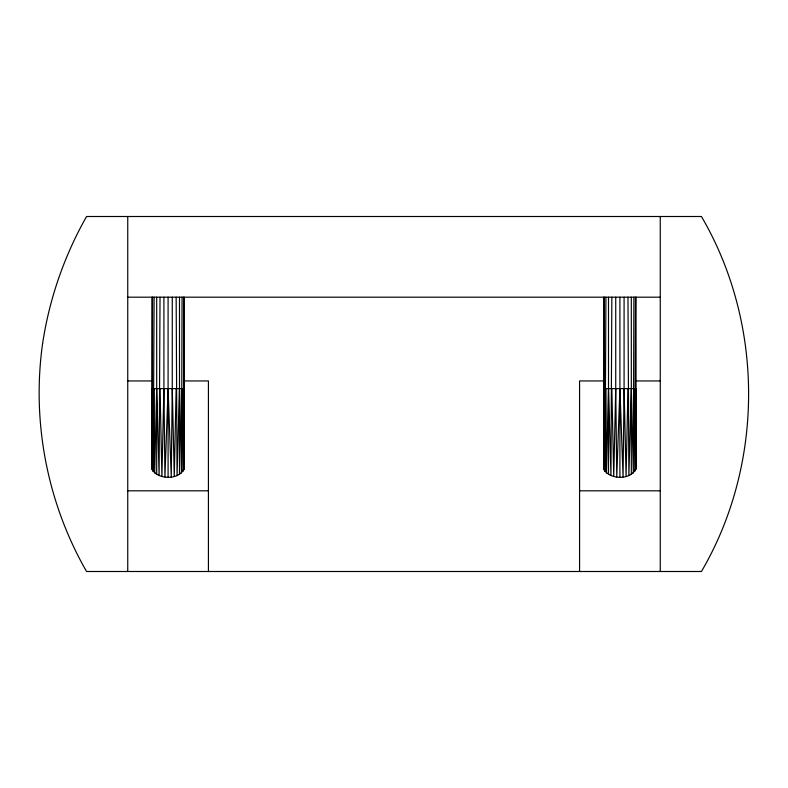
<?xml version="1.0" encoding="UTF-8"?>
<svg xmlns="http://www.w3.org/2000/svg" width="788" height="788" viewBox="0 0 788 788"><rect width="100%" height="100%" fill="white"/><g stroke="black" fill="none" stroke-linecap="round" stroke-linejoin="round"><path stroke-width="1.18" d="M152.508 297.184L152.261 469.717C158.526 480.099 180.255 480.197 184.225 467.934L184.225 297.184M604.327 297.184L604.081 469.717C610.345 480.099 632.075 480.197 636.044 467.934L636.044 297.184M152.478 397.231L152.261 469.717L151.956 388.622L184.225 388.622L183.919 469.717L183.673 297.184M182.067 297.184L181.506 473.017L179.497 388.622L177.054 475.538L176.157 297.184M633.887 297.184L633.325 473.017L631.316 388.622L628.873 475.538L627.977 297.184M183.673 388.622L182.993 471.431L182.067 388.622M635.492 297.184L634.823 471.431L633.887 388.622M154.113 297.184L153.177 471.431L152.508 388.622M160.023 297.184L159.127 475.538L156.684 388.622L154.675 473.017L154.113 388.622M605.933 297.184L605.007 471.431L604.327 388.622M611.843 297.184L610.946 475.538L608.503 388.622L606.494 473.017L605.933 388.622M172.267 297.184L172.267 388.622L171.242 476.907L168.09 388.622L164.938 476.907L163.914 388.622L163.914 297.184M624.086 297.184L624.086 388.622L623.062 476.907L619.91 388.622L616.758 476.907L615.733 388.622L615.733 297.184M163.914 388.622L161.914 476.385L160.023 388.622M176.157 388.622L174.266 476.385L172.267 388.622M615.733 388.622L613.734 476.385L611.843 388.622M627.977 388.622L626.086 476.385L624.086 388.622M127.745 297.184L660.255 297.184M127.745 380.949L152.202 380.949M183.978 380.949L208.426 380.949L208.426 571.497M604.022 380.949L579.574 380.949L579.574 571.497M635.798 380.949L660.255 380.949M127.745 490.816L208.426 490.816M579.574 490.816L660.255 490.816M635.739 466.141L636.044 467.934M635.492 388.622L635.739 469.717L636.044 388.622L603.775 388.622L604.081 469.717L603.775 297.184M660.255 216.503L660.255 571.497M631.316 297.184L631.316 474.406M619.91 297.184L619.91 477.085M608.503 297.184L608.503 474.406M179.497 297.184L179.497 474.406M168.09 297.184L168.09 477.085M156.684 297.184L156.684 474.406M151.956 297.184L151.956 467.934M127.745 216.503L127.745 571.497M42.611 343.479C31.54 421.659 47.231 503.039 86.562 571.497L701.438 571.497C764.321 464.043 764.321 323.957 701.438 216.503L86.562 216.503C64.301 255.726 49.358 298.888 42.611 343.479"/></g></svg>
